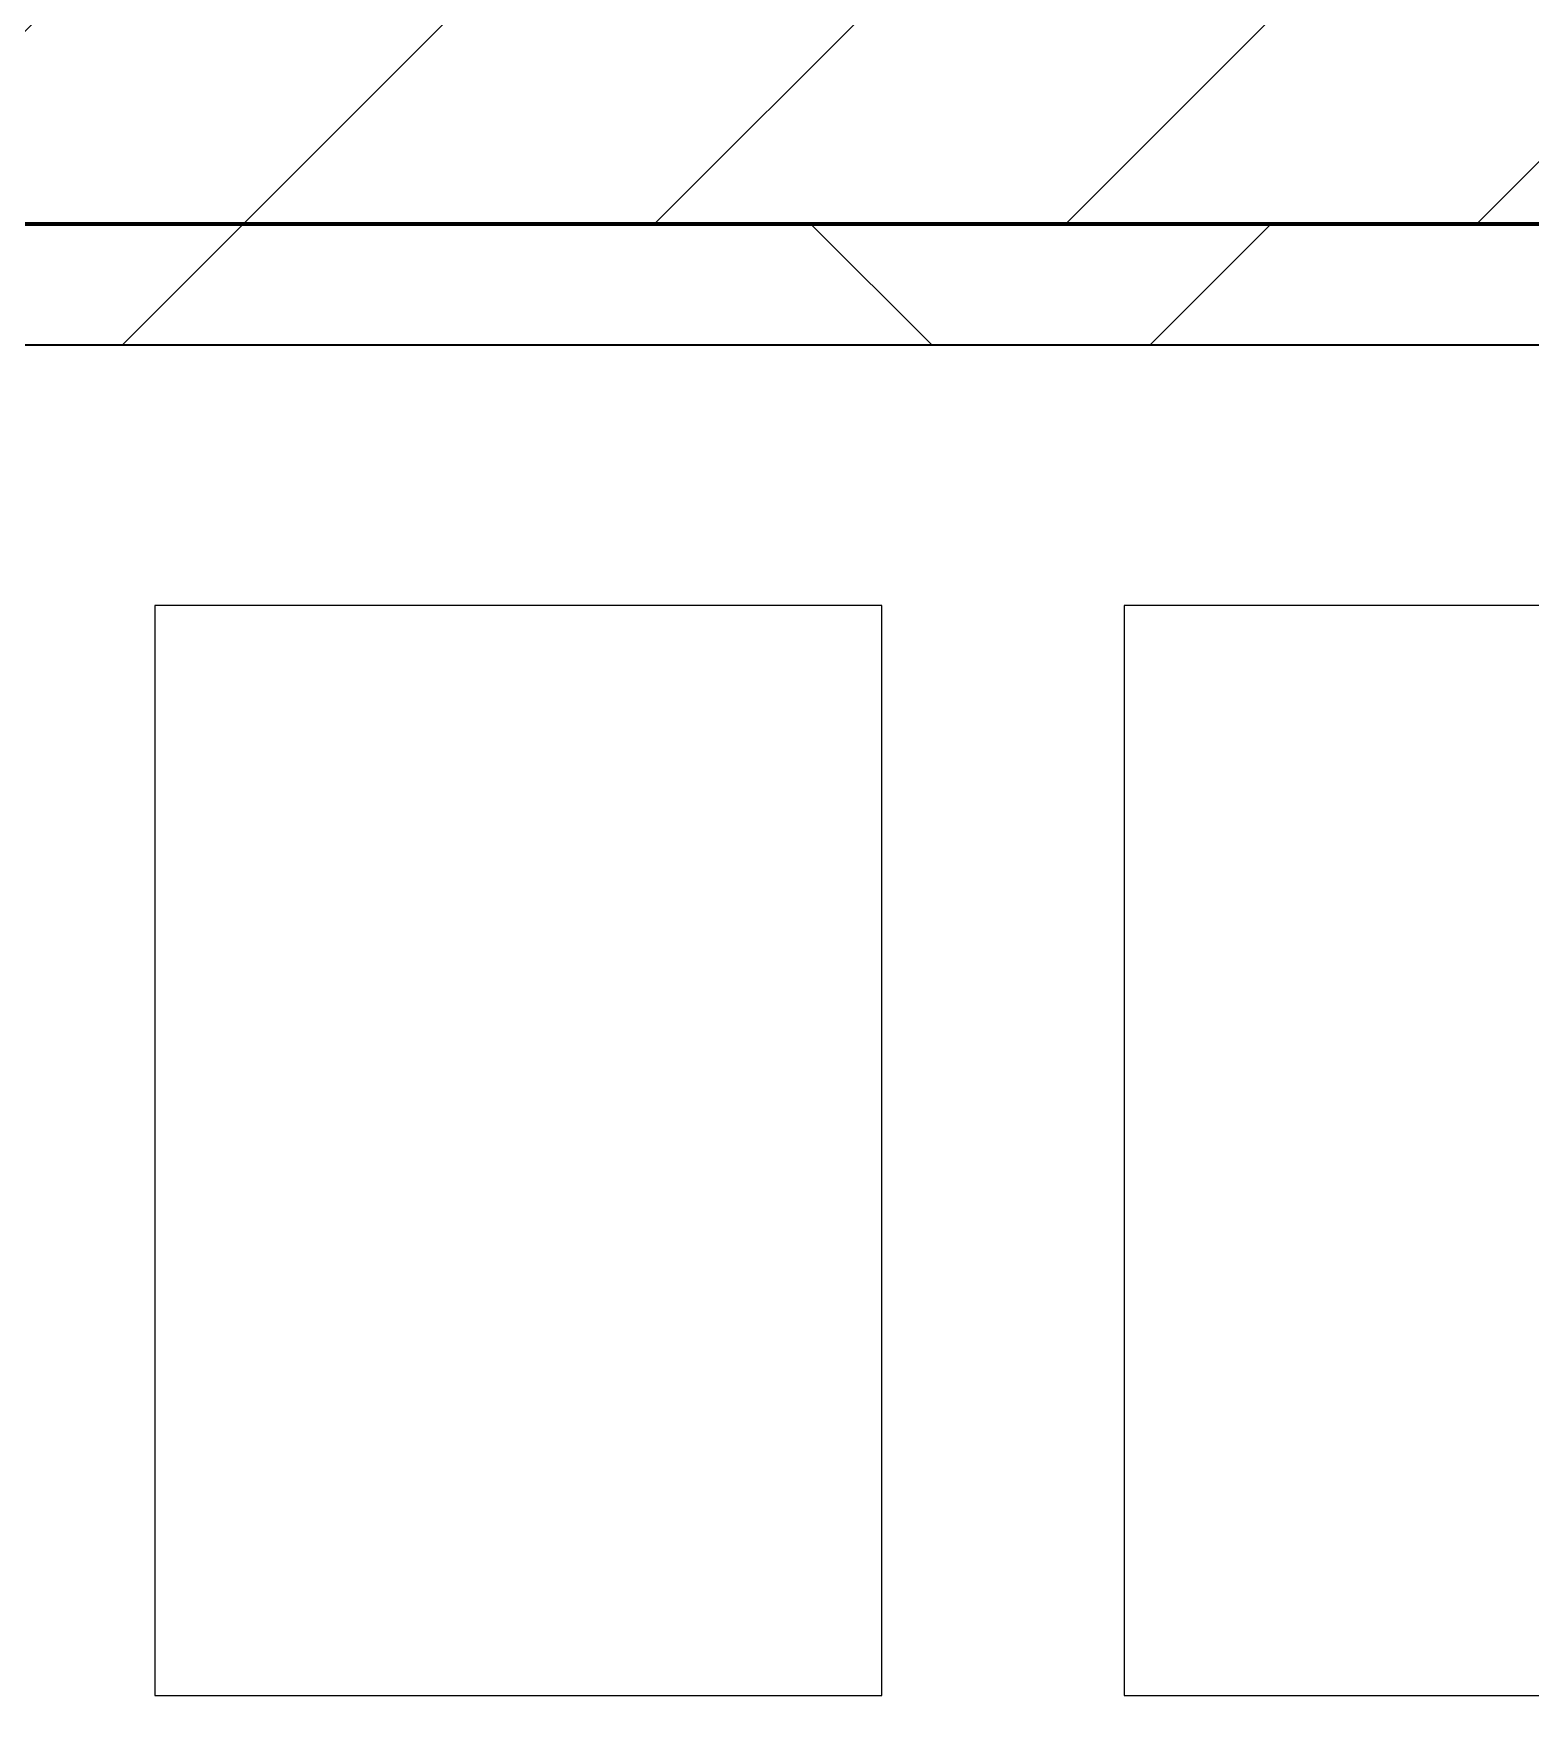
# Model space of a CAD drawing. Header units: millimetres. Extents: x -795739 to -715748, y -34378 to 22353.
# Drawn here: x -776182 to -775565, y 7325 to 8023 of the extents above; entities that cross this region are included whole.
import ezdxf
from ezdxf.xclip import XClip

# ---------------------------------------------------------------- set-up
doc = ezdxf.new("R2010")
doc.units = ezdxf.units.MM
doc.header["$XCLIPFRAME"] = 0
doc.layers.add('000 - WIPEOUT', color=250, linetype='Continuous')
doc.layers.add('A11_ALU.SOLID SHEET', color=2, linetype='Continuous')
for name, color, linetype, lineweight in [('A-FLOR-E', 2, 'Continuous', 35), ('A-GLAZ-CURT', 2, 'Continuous', 9), ('A-WALL', 5, 'Continuous', 35), ('A-WALL-FNSH', 2, 'Continuous', 35), ('A-WALL-PATT', 1, 'Continuous', 9), ('WALL-E', 2, 'Continuous', 9)]:
    doc.layers.add(name, color=color, linetype=linetype, lineweight=lineweight)

# ---------------------------------------------------------------- blocks, each defined once
blk = doc.blocks.new('PPLS-PP19_Custom Tile Pattern - Custom Tile Pattern-V63-4282-01 ENLARGED LOWER PLATFORM LEVEL - REFLECTED CEILING PLAN - SHEET 3')
at = {"layer": 'A-GLAZ-CURT'}
for p, q in [((-300, 0), (300, 0)), ((300, 0), (-300, 0)), ((-293.07, 0), (-275.75, 0)), ((-275.75, 0), (-293.07, 0)), ((-222.32, 0), (-205, 0)), ((-205, 0), (-222.32, 0)), ((-125.17, 0), (-127.61, 0)), ((195.99, 0), (211.57, 0)), ((211.57, 0), (195.99, 0)), ((211.72, 0), (213.31, 0)), ((213.31, 0), (211.72, 0)), ((230.06, 0), (300, 0)), ((-300, -50), (300, -50)), ((300, -50), (-300, -50))]:
    blk.add_line(p, q, dxfattribs=at)
at = {"layer": 'A-GLAZ-CURT', "flags": 128}
for points in [[(-300, 0), (-291.56, 0), (-283.3, 0), (-275.2, 0), (-267.26, 0), (-259.45, 0), (-251.77, 0), (-244.2, 0), (-236.74, 0), (-229.36, 0), (-222.06, 0), (-214.83, 0), (-207.71, 0), (-200.76, 0), (-194.02, 0), (-187.54, 0), (-181.38, 0), (-175.58, 0), (-170.25, 0), (-165.64, 0), (-162.01, 0), (-159.53, 0), (-157.46, 0), (-154.52, 0), (-149.42, 0), (-141.84, 0), (-132.81, 0), (-126.08, 0)], [(-196.37, 0), (-202.58, 0), (-209.04, 0), (-215.73, 0), (-222.63, 0), (-229.72, 0), (-236.97, 0), (-244.39, 0), (-251.96, 0), (-259.67, 0), (-267.51, 0), (-275.48, 0), (-283.55, 0), (-291.73, 0), (-300, 0)], [(-128.55, 0), (-134.16, 0), (-140.03, 0), (-145.5, 0), (-150.63, 0), (-155.53, 0), (-160.27, 0), (-164.95, 0), (-169.65, 0), (-174.47, 0), (-179.49, 0), (-184.81, 0), (-190.44, 0), (-195.69, 0)]]:
    blk.add_lwpolyline(points, dxfattribs=at)
at = {"layer": 'A-GLAZ-CURT'}
for points, knots in [([(-300, 0), (-284.65, 0), (-236.57, 0), (-174.61, 0), (-129.95, 0), (-110.8, 0), (-99.5, 0), (-91.46, 0)], [-5323.127839, -5323.127839, -5323.127839, -5323.127839, -4502.809032, -2700.551212, -1002.059161, -460.363443, 0, 0, 0, 0]), ([(-195.7, 0), (-201.71, 0), (-228.31, 0), (-262.56, 0), (-294.48, 0), (-300, 0)], [-15554.323958, -15554.323958, -15554.323958, -15554.323958, -15131.813646, -13729.592194, -13439.944408, -13439.944408, -13439.944408, -13439.944408]), ([(-137.88, 0), (-140.56, 0), (-147.66, 0), (-147.69, 0), (-158.72, 0), (-174.02, 0), (-185.59, 0), (-209.77, 0), (-232.01, 0), (-255.22, 0), (-262.59, 0), (-264.9, 0), (-265.4, 0)], [-3187.727384, -3187.727384, -3187.727384, -3187.727384, -2919.378265, -2477.344047, -2237.412286, -2029.680487, -1755.085331, -1400.429864, -858.079193, -543.655514, -208.940337, 0, 0, 0, 0]), ([(-258.6, 0), (-257.91, 0), (-254.26, 0), (-241.25, 0), (-225.99, 0), (-213.1, 0), (-203.71, 0), (-198.28, 0), (-195.9, 0)], [-5722.54675, -5722.54675, -5722.54675, -5722.54675, -5657.471696, -5413.335975, -5017.494783, -4832.723979, -4666.091899, -4531.949775, -4531.949775, -4531.949775, -4531.949775]), ([(-133.82, 0), (-135.51, 0), (-137.8, 0), (-149.31, 0), (-162.01, 0), (-177.91, 0), (-199.46, 0), (-216.65, 0), (-231.26, 0), (-233.46, 0), (-234, 0)], [-2731.647847, -2731.647847, -2731.647847, -2731.647847, -2418.507304, -2308.929706, -2113.765672, -1763.376603, -1422.553702, -978.033455, -846.069444, -682.911962, -682.911962, -682.911962, -682.911962]), ([(-233.49, 0), (-233.44, 0), (-232.38, 0), (-230.74, 0), (-225.3, 0), (-223.63, 0)], [-455.274641, -455.274641, -455.274641, -455.274641, -440.605512, -119.536984, 0, 0, 0, 0]), ([(-223.63, 0), (-219.39, 0), (-206.17, 0), (-188.58, 0), (-169.02, 0), (-152.12, 0), (-136.98, 0), (-129.83, 0), (-127.77, 0)], [-5463.295695, -5463.295695, -5463.295695, -5463.295695, -5161.076232, -4739.070012, -4465.409639, -4149.119819, -3839.893365, -3654.685881, -3654.685881, -3654.685881, -3654.685881]), ([(-195.71, 0), (-192.55, 0), (-183.45, 0), (-171.77, 0), (-158.7, 0), (-157.22, 0)], [-4528.242104, -4528.242104, -4528.242104, -4528.242104, -4349.945572, -4000.813434, -3840.635403, -3840.635403, -3840.635403, -3840.635403]), ([(-128.82, 0), (-130.8, 0), (-150.49, 0), (-172.81, 0), (-195, 0)], [-17314.152334, -17314.152334, -17314.152334, -17314.152334, -17136.203329, -15570.758768, -15570.758768, -15570.758768, -15570.758768]), ([(-152.35, 0), (-151.03, 0), (-147.71, 0), (-143.57, 0), (-138.62, 0)], [-3494.978217, -3494.978217, -3494.978217, -3494.978217, -3371.022232, -3227.460399, -3227.460399, -3227.460399, -3227.460399]), ([(-127.99, 0), (-130.56, 0), (-137.15, 0), (-147.46, 0), (-150.03, 0), (-150.57, 0)], [-5691.037617, -5691.037617, -5691.037617, -5691.037617, -5508.838257, -5298.784692, -5196.16478, -5196.16478, -5196.16478, -5196.16478]), ([(-150.34, 0), (-150.07, 0), (-147.75, 0), (-142.6, 0), (-127.26, 0), (-107.3, 0), (-90.42, 0), (-75.26, 0), (-68.41, 0), (-65.12, 0), (-63.63, 0)], [-4948.728362, -4948.728362, -4948.728362, -4948.728362, -4883.323924, -4440.880425, -4054.690705, -3793.097032, -3402.597032, -3144.956779, -3050.982048, -2969.237017, -2969.237017, -2969.237017, -2969.237017]), ([(-60.22, 0), (-66.5, 0), (-81.6, 0), (-110.94, 0), (-130.52, 0), (-147.74, 0), (-149.07, 0)], [-7904.648407, -7904.648407, -7904.648407, -7904.648407, -7508.296369, -7004.680444, -6449.282163, -6277.220794, -6277.220794, -6277.220794, -6277.220794]), ([(-148.23, 0), (-146.94, 0), (-140.15, 0), (-137.28, 0), (-133.93, 0), (-128.78, 0), (-126.5, 0)], [-6162.058746, -6162.058746, -6162.058746, -6162.058746, -6017.569127, -5560.701257, -5364.112219, -5231.017328, -5231.017328, -5231.017328, -5231.017328]), ([(-128.7, 0), (-131.87, 0), (-139.57, 0), (-146.11, 0), (-146.95, 0)], [-910.741975, -910.741975, -910.741975, -910.741975, -741.901385, -489.130243, -489.130243, -489.130243, -489.130243]), ([(-146.69, 0), (-146.59, 0), (-145.49, 0), (-137.35, 0), (-130.94, 0), (-127.83, 0)], [-420.34245, -420.34245, -420.34245, -420.34245, -406.956646, -290.263673, -71.020667, -71.020667, -71.020667, -71.020667]), ([(-127.99, 0), (-131.76, 0), (-133.2, 0), (-134.09, 0), (-134.15, 0)], [-8527.882958, -8527.882958, -8527.882958, -8527.882958, -8266.114998, -8246.473386, -8246.473386, -8246.473386, -8246.473386]), ([(-134.15, 0), (-133.32, 0), (-131.69, 0), (-128.76, 0), (-128.21, 0)], [-7657.439573, -7657.439573, -7657.439573, -7657.439573, -7293.749979, -7215.664213, -7215.664213, -7215.664213, -7215.664213]), ([(-120.13, 0), (-120.14, 0), (-120.24, 0), (-121.3, 0), (-129.25, 0), (-133.82, 0)], [-2933.992132, -2933.992132, -2933.992132, -2933.992132, -2920.575025, -2840.280255, -2731.647847, -2731.647847, -2731.647847, -2731.647847]), ([(-127.87, 0), (-125.22, 0), (-115.83, 0), (-92.04, 0), (-74.02, 0), (-62.74, 0), (-60.36, 0), (-59.97, 0)], [-7200.26107, -7200.26107, -7200.26107, -7200.26107, -6839.55839, -6236.997189, -5713.340575, -5140.470607, -5006.787413, -5006.787413, -5006.787413, -5006.787413]), ([(-86.16, 0), (-91.37, 0), (-104.13, 0), (-119.02, 0), (-127.47, 0), (-127.84, 0)], [-1681.3698, -1681.3698, -1681.3698, -1681.3698, -1374.161226, -945.742622, -926.138634, -926.138634, -926.138634, -926.138634]), ([(-72.93, 0), (-75.51, 0), (-90.01, 0), (-110.2, 0), (-127.82, 0)], [-19442.345229, -19442.345229, -19442.345229, -19442.345229, -18935.241197, -17344.07518, -17344.07518, -17344.07518, -17344.07518]), ([(-118.78, 0), (-121.86, 0), (-124.36, 0), (-127.75, 0), (-127.81, 0)], [-5938.474035, -5938.474035, -5938.474035, -5938.474035, -5700.061948, -5695.262258, -5695.262258, -5695.262258, -5695.262258]), ([(-113.43, 0), (-113.44, 0), (-113.96, 0), (-119.73, 0), (-125.43, 0), (-127.03, 0), (-127.41, 0)], [-328.499627, -328.499627, -328.499627, -328.499627, -282.672656, -98.539552, -24.539552, 0, 0, 0, 0]), ([(-127.37, 0), (-125.74, 0), (-124.17, 0), (-123.43, 0), (-123.28, 0)], [-3642.19713, -3642.19713, -3642.19713, -3642.19713, -3488.92562, -3439.852845, -3439.852845, -3439.852845, -3439.852845]), ([(-126.5, 0), (-122.44, 0), (-108.71, 0), (-86.68, 0), (-63.44, 0), (-54.4, 0), (-48.53, 0), (-30.79, 0), (-18.03, 0), (8.61, 0), (15.02, 0), (22.91, 0), (31, 0), (39.04, 0), (51.19, 0), (58.74, 0), (61.34, 0), (61.45, 0)], [-5231.017328, -5231.017328, -5231.017328, -5231.017328, -4994.692869, -4542.524482, -4008.285538, -3689.699207, -3546.54457, -3315.260113, -2864.387349, -2439.246196, -2084.094819, -1956.422387, -1818.904206, -1645.594513, -1443.202566, -1228.752106, -1120.932285, -1120.932285, -1120.932285, -1120.932285]), ([(-125.15, 0), (-124.93, 0), (-121.96, 0), (-113.01, 0), (-98.9, 0), (-85.29, 0), (-71.67, 0), (-65.93, 0), (-65.07, 0)], [-3362.7396, -3362.7396, -3362.7396, -3362.7396, -3342.215224, -3074.362186, -2902.289527, -2605.247022, -2322.099534, -2241.8264, -2241.8264, -2241.8264, -2241.8264]), ([(-122.08, 0), (-122.01, 0), (-121.69, 0), (-121.2, 0), (-120.88, 0)], [-3136.336417, -3136.336417, -3136.336417, -3136.336417, -3110.304437, -3035.164275, -3035.164275, -3035.164275, -3035.164275]), ([(-36.33, 0), (-36.43, 0), (-37.27, 0), (-45.02, 0), (-46.13, 0), (-60.59, 0), (-81.23, 0), (-99.51, 0), (-114.02, 0), (-117.28, 0), (-118.78, 0)], [-1855.773136, -1855.773136, -1855.773136, -1855.773136, -1810.870157, -1672.078046, -1405.135169, -1060.00838, -740.068933, -229.489605, -116.330425, 0, 0, 0, 0]), ([(-117.74, 0), (-117.19, 0), (-114.78, 0), (-113.43, 0), (-113.43, 0)], [-821.249067, -821.249067, -821.249067, -821.249067, -394.672656, -330.879064, -330.879064, -330.879064, -330.879064]), ([(-36.62, 0), (-36.62, 0), (-40.35, 0), (-44.32, 0), (-58.97, 0), (-85.2, 0), (-107.61, 0), (-116.56, 0), (-117.56, 0)], [-4069.478503, -4069.478503, -4069.478503, -4069.478503, -3858.647035, -3538.256648, -2842.901703, -2193.204658, -1433.981041, -985.49888, -985.49888, -985.49888, -985.49888]), ([(-115.82, 0), (-114.96, 0), (-110.41, 0), (-96.78, 0), (-71.33, 0), (-42.53, 0), (-12.78, 0), (2.32, 0), (7.04, 0), (8, 0)], [-5724.064692, -5724.064692, -5724.064692, -5724.064692, -5430.283136, -5103.229623, -4799.173296, -4065.652676, -3589.737505, -3285.047089, -3178.137651, -3178.137651, -3178.137651, -3178.137651]), ([(9.32, 0), (9.08, 0), (7.65, 0), (2.57, 0), (-12.23, 0), (-25.64, 0), (-40, 0), (-56.24, 0), (-75.59, 0), (-94, 0), (-112.01, 0), (-114.94, 0), (-115.63, 0)], [-2922.926651, -2922.926651, -2922.926651, -2922.926651, -2882.788014, -2720.818881, -2518.50168, -2125.455881, -1792.521578, -1466.981642, -1208.454564, -789.402658, -501.969187, -243.577221, -243.577221, -243.577221, -243.577221]), ([(-91.46, 0), (-90.09, 0), (-84.7, 0), (-77.43, 0), (-72.73, 0), (-72.64, 0), (-72.64, 0)], [-19832.387487, -19832.387487, -19832.387487, -19832.387487, -19753.885894, -19541.04734, -19478.625389, -19471.062469, -19471.062469, -19471.062469, -19471.062469]), ([(-63.96, 0), (-64.13, 0), (-72.5, 0), (-80.63, 0), (-86.16, 0)], [-2171.769325, -2171.769325, -2171.769325, -2171.769325, -2007.031671, -1681.3698, -1681.3698, -1681.3698, -1681.3698]), ([(-59.97, 0), (-62.47, 0), (-71.89, 0), (-77.83, 0), (-82.66, 0), (-83.28, 0), (-83.28, 0)], [-2134.416166, -2134.416166, -2134.416166, -2134.416166, -2006.592567, -1646.621388, -1424.436217, -1393.971743, -1393.971743, -1393.971743, -1393.971743]), ([(-83.28, 0), (-83.28, 0), (-82.91, 0), (-76.14, 0), (-62.97, 0), (-48.14, 0), (-36.49, 0), (-33.57, 0), (-29.94, 0), (-28.57, 0)], [-1393.4169, -1393.4169, -1393.4169, -1393.4169, -1353.722004, -1274.333717, -1073.56893, -651.549973, -296.515819, -83.513472, 0, 0, 0, 0]), ([(-66.39, 0), (-66.39, 0), (-64.54, 0), (-61.91, 0), (-60.01, 0)], [-2493.31794, -2493.31794, -2493.31794, -2493.31794, -2315.303971, -2033.892083, -2033.892083, -2033.892083, -2033.892083]), ([(31.18, 0), (25.97, 0), (11.99, 0), (-16.92, 0), (-47.42, 0), (-65.77, 0), (-66.37, 0), (-66.38, 0)], [-4496.803627, -4496.803627, -4496.803627, -4496.803627, -4222.080604, -3745.412743, -2981.410125, -2542.574734, -2498.224237, -2498.224237, -2498.224237, -2498.224237]), ([(-63.63, 0), (-61.49, 0), (-57.39, 0), (-54.49, 0), (-45.2, 0), (-40.79, 0), (-40.46, 0), (-40.44, 0)], [-2969.237017, -2969.237017, -2969.237017, -2969.237017, -2851.217951, -2734.127174, -2474.780881, -2410.990208, -2350.645972, -2350.645972, -2350.645972, -2350.645972]), ([(-26.75, 0), (-27.82, 0), (-36.18, 0), (-47.77, 0), (-57.37, 0), (-59.95, 0)], [-8718.362214, -8718.362214, -8718.362214, -8718.362214, -8532.293389, -8073.216054, -7910.438263, -7910.438263, -7910.438263, -7910.438263]), ([(-29.03, 0), (-33.97, 0), (-43.74, 0), (-53.79, 0), (-59.04, 0), (-59.38, 0)], [-2680.714891, -2680.714891, -2680.714891, -2680.714891, -2413.671296, -2161.752162, -2144.571912, -2144.571912, -2144.571912, -2144.571912]), ([(-59.27, 0), (-57.95, 0), (-49.94, 0), (-34.42, 0), (-29.82, 0), (-29.19, 0)], [-1998.57939, -1998.57939, -1998.57939, -1998.57939, -1809.437387, -963.711516, -666.19313, -666.19313, -666.19313, -666.19313]), ([(-58.83, 0), (-58.37, 0), (-57.29, 0), (-54.23, 0), (-46.33, 0), (-42.62, 0), (-41.76, 0)], [-4859.52896, -4859.52896, -4859.52896, -4859.52896, -4680.891996, -4469.85053, -4321.566175, -4270.495146, -4270.495146, -4270.495146, -4270.495146]), ([(-51.83, 0), (-51.83, 0), (-51.78, 0), (-47.4, 0), (-46.01, 0), (-40.22, 0), (-36.78, 0)], [-632.814994, -632.814994, -632.814994, -632.814994, -627.965721, -508.377888, -260.442412, 0, 0, 0, 0]), ([(7.93, 0), (4.51, 0), (-5.39, 0), (-20.62, 0), (-32.81, 0), (-44.85, 0), (-51.43, 0), (-51.79, 0)], [-1800.879488, -1800.879488, -1800.879488, -1800.879488, -1617.263037, -1290.787923, -1039.307308, -819.71621, -644.910881, -644.910881, -644.910881, -644.910881]), ([(-41.76, 0), (-39.9, 0), (-37.72, 0), (-36.92, 0), (-36.77, 0)], [-4270.495146, -4270.495146, -4270.495146, -4270.495146, -4161.040818, -4106.245333, -4106.245333, -4106.245333, -4106.245333]), ([(-36.78, 0), (-32.43, 0), (-19.22, 0), (-3.57, 0), (6.95, 0), (7.91, 0)], [-6191.144455, -6191.144455, -6191.144455, -6191.144455, -5862.463379, -5340.621928, -5288.269222, -5288.269222, -5288.269222, -5288.269222]), ([(-36.29, 0), (-36.29, 0), (-34.66, 0), (-28.88, 0), (-26.95, 0), (-26.54, 0)], [-9150.272121, -9150.272121, -9150.272121, -9150.272121, -9057.163041, -8919.836787, -8834.607043, -8834.607043, -8834.607043, -8834.607043]), ([(7.93, 0), (6.29, 0), (-2.91, 0), (-16.58, 0), (-34.76, 0), (-36.04, 0)], [-9984.684328, -9984.684328, -9984.684328, -9984.684328, -9884.23066, -9424.652049, -9182.880979, -9182.880979, -9182.880979, -9182.880979]), ([(-33.34, 0), (-33.34, 0), (-32.93, 0), (-31.16, 0), (-30.52, 0)], [-2415.024266, -2415.024266, -2415.024266, -2415.024266, -2357.633367, -2323.618664, -2323.618664, -2323.618664, -2323.618664]), ([(70.61, 0), (66.16, 0), (55.8, 0), (39.61, 0), (24.74, 0), (2.64, 0), (-17.84, 0), (-30.57, 0), (-31.82, 0), (-32, 0)], [-4647.237329, -4647.237329, -4647.237329, -4647.237329, -4326.416877, -4098.545751, -3766.694881, -3333.063701, -2994.501669, -2698.150104, -2614.070998, -2614.070998, -2614.070998, -2614.070998]), ([(-30.76, 0), (-30.73, 0), (-29.99, 0), (-23.47, 0), (-15.75, 0), (-15.19, 0)], [-54176.191683, -54176.191683, -54176.191683, -54176.191683, -54157.274271, -53749.15266, -53717.791567, -53717.791567, -53717.791567, -53717.791567]), ([(-30.52, 0), (-27.11, 0), (-17.83, 0), (-3.38, 0), (5.61, 0), (6.86, 0)], [-2323.618664, -2323.618664, -2323.618664, -2323.618664, -2142.497158, -1716.209403, -1645.896554, -1645.896554, -1645.896554, -1645.896554]), ([(-13, 0), (-14.35, 0), (-17.68, 0), (-25.97, 0), (-29.52, 0), (-30.21, 0)], [-55207.591944, -55207.591944, -55207.591944, -55207.591944, -54789.006179, -54461.685999, -54290.791712, -54290.791712, -54290.791712, -54290.791712]), ([(6.91, 0), (5.6, 0), (-0.55, 0), (-13.89, 0), (-24.92, 0), (-29.03, 0)], [-3475.000784, -3475.000784, -3475.000784, -3475.000784, -3285.499107, -2903.012179, -2680.714891, -2680.714891, -2680.714891, -2680.714891]), ([(-28.98, 0), (-28.66, 0), (-27.39, 0), (-24.45, 0), (-22.56, 0)], [-166.548282, -166.548282, -166.548282, -166.548282, -102.06493, 0, 0, 0, 0]), ([(-28.57, 0), (-26.93, 0), (-20.29, 0), (-11.45, 0), (2.08, 0), (13.15, 0), (21.24, 0), (24.62, 0), (24.72, 0), (24.72, 0)], [-5361.429781, -5361.429781, -5361.429781, -5361.429781, -5261.36855, -5050.479954, -4785.90057, -4596.498881, -4445.288762, -4384.376941, -4376.041937, -4376.041937, -4376.041937, -4376.041937]), ([(-22.56, 0), (-20.27, 0), (-17.03, 0), (-11.36, 0), (-7.66, 0), (-6.6, 0), (-6.44, 0)], [-56468.192263, -56468.192263, -56468.192263, -56468.192263, -56344.022017, -56303.229861, -56166.290093, -56124.392176, -56124.392176, -56124.392176, -56124.392176]), ([(-15.19, 0), (-13.07, 0), (-3.13, 0), (7.1, 0), (7.92, 0)], [-461.142613, -461.142613, -461.142613, -461.142613, -429.606584, -426.87085, -426.87085, -426.87085, -426.87085]), ([(-6.54, 0), (-6.73, 0), (-7.2, 0), (-7.6, 0), (-7.79, 0)], [-56009.792147, -56009.792147, -56009.792147, -56009.792147, -55949.290093, -55895.192118, -55895.192118, -55895.192118, -55895.192118]), ([(-2.63, 0), (-2.47, 0), (-1.22, 0), (4.92, 0), (15.97, 0), (22.54, 0), (24.49, 0)], [-226.825321, -226.825321, -226.825321, -226.825321, -220.269177, -206.416616, -198.214427, -187.717507, -187.717507, -187.717507, -187.717507]), ([(7.51, 0), (4.7, 0), (1.23, 0), (-1.67, 0), (-2.25, 0)], [-265.933135, -265.933135, -265.933135, -265.933135, -246.234814, -234.646884, -234.646884, -234.646884, -234.646884]), ([(103.09, 0), (101.08, 0), (86.31, 0), (63.34, 0), (35.84, 0), (17.85, 0), (10.65, 0), (7.89, 0)], [-375.435014, -375.435014, -375.435014, -375.435014, -369.147452, -330.153101, -307.516438, -285.83788, -266.820575, -266.820575, -266.820575, -266.820575]), ([(7.92, 0), (21.07, 0), (44.34, 0), (70.92, 0), (82.12, 0), (83.66, 0)], [-5288.039372, -5288.039372, -5288.039372, -5288.039372, -4573.028122, -4094.177415, -3869.465285, -3869.465285, -3869.465285, -3869.465285]), ([(7.94, 0), (15.31, 0), (23.77, 0), (37.44, 0), (45.92, 0), (57.76, 0), (64.47, 0), (72.74, 0), (75.02, 0), (75.82, 0), (75.97, 0)], [-1625.503933, -1625.503933, -1625.503933, -1625.503933, -1206.526904, -1089.329421, -901.315459, -753.071572, -495.328968, -421.953223, -334.951786, -306.669627, -306.669627, -306.669627, -306.669627]), ([(75.89, 0), (74.21, 0), (67.31, 0), (53.52, 0), (37, 0), (24.07, 0), (15.87, 0), (10.43, 0), (8.2, 0)], [-3076.584894, -3076.584894, -3076.584894, -3076.584894, -2950.589685, -2634.532728, -2313.748533, -2106.613311, -1925.670641, -1805.750466, -1805.750466, -1805.750466, -1805.750466]), ([(8.3, 0), (9.15, 0), (9.89, 0), (10.14, 0), (10.18, 0)], [-3166.503872, -3166.503872, -3166.503872, -3166.503872, -3066.359526, -3044.715262, -3044.715262, -3044.715262, -3044.715262]), ([(30.82, 0), (29.27, 0), (21.93, 0), (14.5, 0), (8.53, 0)], [-10462.034656, -10462.034656, -10462.034656, -10462.034656, -10363.088938, -9997.055338, -9997.055338, -9997.055338, -9997.055338]), ([(9.05, 0), (19.65, 0), (41.31, 0), (64.4, 0), (75.8, 0)], [-425.607381, -425.607381, -425.607381, -425.607381, -390.253598, -355.505109, -355.505109, -355.505109, -355.505109]), ([(24.69, 0), (24.54, 0), (20.99, 0), (15.48, 0), (10.8, 0), (9.63, 0)], [-4368.572414, -4368.572414, -4368.572414, -4368.572414, -4306.476363, -4080.000647, -3772.857994, -3772.857994, -3772.857994, -3772.857994]), ([(18.16, 0), (19.15, 0), (24.25, 0), (25.66, 0), (26.12, 0)], [-5700.113719, -5700.113719, -5700.113719, -5700.113719, -5554.232259, -5302.431367, -5302.431367, -5302.431367, -5302.431367]), ([(114.39, 0), (114.2, 0), (112.08, 0), (105.42, 0), (92.38, 0), (85.59, 0), (74.4, 0), (62.26, 0), (51.85, 0), (43.81, 0), (29.53, 0), (20.67, 0), (18.85, 0), (18.16, 0)], [-8148.58938, -8148.58938, -8148.58938, -8148.58938, -8105.191388, -7723.759874, -7531.75727, -7135.649961, -6924.452779, -6738.82075, -6548.303034, -6314.283804, -6135.05769, -5972.647715, -5832.674503, -5832.674503, -5832.674503, -5832.674503]), ([(27.44, 0), (27.9, 0), (29.54, 0), (38.07, 0), (53.39, 0), (71.67, 0), (84.83, 0), (86.01, 0), (92.51, 0), (94.33, 0)], [-5037.309798, -5037.309798, -5037.309798, -5037.309798, -4887.603822, -4705.298446, -4353.683244, -3960.84581, -3759.045785, -3336.541051, -2783.776468, -2783.776468, -2783.776468, -2783.776468]), ([(27.89, 0), (29.09, 0), (33.4, 0), (48.37, 0), (71.92, 0), (100.57, 0), (116.36, 0), (128.63, 0), (128.95, 0)], [-147.777612, -147.777612, -147.777612, -147.777612, -135.792042, -118.513713, -97.899267, -63.759246, -39.050993, -35.895543, -35.895543, -35.895543, -35.895543]), ([(53.18, 0), (53.06, 0), (52.22, 0), (44.99, 0), (36.46, 0), (30.82, 0)], [-622.740158, -622.740158, -622.740158, -622.740158, -566.066452, -360.610861, 0, 0, 0, 0]), ([(136.44, 0), (121.66, 0), (86.93, 0), (51.16, 0), (31.18, 0)], [-106.750556, -106.750556, -106.750556, -106.750556, -59.610984, 0, 0, 0, 0]), ([(75.8, 0), (73.55, 0), (66.7, 0), (57.82, 0), (46.51, 0), (41.18, 0), (36.02, 0), (35.54, 0), (35.54, 0)], [-365.668473, -365.668473, -365.668473, -365.668473, -357.622665, -341.267687, -334.000314, -326.15566, -319.318397, -317.489778, -317.489778, -317.489778, -317.489778]), ([(36.29, 0), (37.77, 0), (48.82, 0), (64.79, 0), (95.91, 0), (124.45, 0), (132.42, 0), (134.6, 0)], [-314.598523, -314.598523, -314.598523, -314.598523, -305.899624, -287.17622, -249.500363, -194.761443, -152.241002, -152.241002, -152.241002, -152.241002]), ([(61.47, 0), (61.47, 0), (61.21, 0), (54.61, 0), (53.71, 0), (53.56, 0)], [-1113.311073, -1113.311073, -1113.311073, -1113.311073, -1096.402191, -891.204116, -747.28819, -747.28819, -747.28819, -747.28819]), ([(75.95, 0), (75.18, 0), (73.37, 0), (71.05, 0), (70.61, 0)], [-173.953153, -173.953153, -173.953153, -173.953153, -31.537676, 0, 0, 0, 0]), ([(168.37, 0), (167.68, 0), (162.47, 0), (147.02, 0), (111.63, 0), (86.24, 0), (76.29, 0)], [-543.375029, -543.375029, -543.375029, -543.375029, -530.793311, -458.593899, -401.860199, -366.257734, -366.257734, -366.257734, -366.257734]), ([(76.75, 0), (79.45, 0), (100.15, 0), (120.63, 0), (138.28, 0), (138.53, 0)], [-354.536918, -354.536918, -354.536918, -354.536918, -346.313304, -291.370682, -290.5735, -290.5735, -290.5735, -290.5735]), ([(94.4, 0), (94.4, 0), (94.64, 0), (99.11, 0), (108.97, 0), (120.79, 0), (139.94, 0), (163.31, 0), (185.23, 0), (193.62, 0), (194.69, 0), (194.79, 0)], [-2348.345796, -2348.345796, -2348.345796, -2348.345796, -2310.419338, -2233.599744, -2052.234781, -1843.028543, -1530.39897, -1095.004608, -529.74427, -295.064701, -265.121568, -265.121568, -265.121568, -265.121568]), ([(129.02, 0), (129.02, 0), (124.41, 0), (122.35, 0), (114.96, 0), (108.04, 0), (103.09, 0)], [-35.386604, -35.386604, -35.386604, -35.386604, -31.430235, -22.807238, -15.488593, 0, 0, 0, 0]), ([(157.9, 0), (156.77, 0), (151.67, 0), (143.29, 0), (134.04, 0), (126.24, 0), (118.6, 0), (114.23, 0), (111.98, 0), (105.66, 0), (105.23, 0), (105.23, 0)], [-10292.955006, -10292.955006, -10292.955006, -10292.955006, -10098.273015, -9847.788484, -9677.714971, -9567.007022, -9453.21225, -9220.200448, -9012.77275, -8966.157302, -8929.495943, -8929.495943, -8929.495943, -8929.495943]), ([(105.26, 0), (105.52, 0), (111.01, 0), (112.65, 0), (113.59, 0)], [-8920.561005, -8920.561005, -8920.561005, -8920.561005, -8814.835624, -8577.462505, -8577.462505, -8577.462505, -8577.462505]), ([(128.58, 0), (128.8, 0), (130.16, 0), (139.26, 0), (152.67, 0), (161.24, 0), (162.19, 0), (162.75, 0)], [-633.326174, -633.326174, -633.326174, -633.326174, -627.736123, -618.981161, -602.094757, -592.980799, -581.414464, -581.414464, -581.414464, -581.414464]), ([(137.1, 0), (136, 0), (133.64, 0), (129.87, 0), (129.11, 0)], [-670.405967, -670.405967, -670.405967, -670.405967, -651.020627, -640.742133, -640.742133, -640.742133, -640.742133]), ([(193.8, 0), (193.33, 0), (190.11, 0), (183.13, 0), (171, 0), (161.95, 0), (161.28, 0), (158.35, 0), (157.85, 0), (157.77, 0)], [-11665.349007, -11665.349007, -11665.349007, -11665.349007, -11565.880756, -11105.624034, -10839.086983, -10768.332124, -10666.779182, -10580.760289, -10550.278881, -10550.278881, -10550.278881, -10550.278881]), ([(300, 0), (286.53, 0), (254.22, 0), (207.11, 0), (177.41, 0), (159.34, 0), (158.33, 0), (158.3, 0)], [-285.253232, -285.253232, -285.253232, -285.253232, -244.693688, -187.987675, -143.776725, -129.632772, -123.352749, -123.352749, -123.352749, -123.352749]), ([(159.07, 0), (159.13, 0), (160.84, 0), (165.21, 0), (174.15, 0), (185.98, 0), (208.82, 0), (219.42, 0), (230.06, 0)], [-115.643202, -115.643202, -115.643202, -115.643202, -114.681583, -87.660824, -65.295536, -41.623857, -24.459831, 0, 0, 0, 0]), ([(162.75, 0), (165.4, 0), (170.91, 0), (172.61, 0), (172.61, 0)], [-111.264224, -111.264224, -111.264224, -111.264224, -56.742688, -19.085662, -19.085662, -19.085662, -19.085662]), ([(247.1, 0), (246.76, 0), (245.04, 0), (238.34, 0), (226.56, 0), (221.1, 0), (200.27, 0), (182.99, 0), (174.27, 0), (169.67, 0), (168.99, 0)], [-9649.085549, -9649.085549, -9649.085549, -9649.085549, -9581.591397, -9406.094246, -9221.510254, -9016.44624, -8717.832359, -8253.978395, -8152.463617, -8069.855175, -8069.855175, -8069.855175, -8069.855175]), ([(215.22, 0), (214.62, 0), (210.55, 0), (203.98, 0), (187.54, 0), (175.3, 0), (169.49, 0)], [-203.825446, -203.825446, -203.825446, -203.825446, -198.527383, -184.406837, -162.427601, -142.916156, -142.916156, -142.916156, -142.916156]), ([(171.51, 0), (176.48, 0), (193.23, 0), (201.73, 0), (207.5, 0), (210.1, 0), (210.85, 0)], [-7971.819559, -7971.819559, -7971.819559, -7971.819559, -7784.112253, -7606.717214, -7289.299508, -7179.657833, -7179.657833, -7179.657833, -7179.657833]), ([(172.07, 0), (177.66, 0), (187.87, 0), (201.08, 0), (206.5, 0), (210.43, 0), (211.37, 0)], [-255.364076, -255.364076, -255.364076, -255.364076, -237.955587, -223.92608, -215.862851, -213.196106, -213.196106, -213.196106, -213.196106]), ([(211.43, 0), (212.23, 0), (217.05, 0), (241.96, 0), (266.73, 0), (281.71, 0), (291.71, 0), (296.52, 0), (297.86, 0), (298.09, 0)], [-7152.037679, -7152.037679, -7152.037679, -7152.037679, -7042.621073, -6582.165592, -6068.460911, -5766.029927, -5566.724884, -5280.360606, -5199.253518, -5199.253518, -5199.253518, -5199.253518]), ([(300, 0), (288.22, 0), (262, 0), (230.43, 0), (219.94, 0), (219.02, 0)], [-12528.858583, -12528.858583, -12528.858583, -12528.858583, -11905.454923, -11162.864862, -10856.732305, -10856.732305, -10856.732305, -10856.732305]), ([(219.9, 0), (220.86, 0), (227.84, 0), (242.06, 0), (246.54, 0), (246.96, 0)], [-10670.940496, -10670.940496, -10670.940496, -10670.940496, -10511.382485, -9925.173265, -9834.877357, -9834.877357, -9834.877357, -9834.877357]), ([(284.76, 0), (284.76, 0), (285.09, 0), (287.47, 0), (293.59, 0), (297.76, 0), (300, 0)], [-4110.630118, -4110.630118, -4110.630118, -4110.630118, -4053.389046, -3959.664717, -3862.421465, -3746.95702, -3746.95702, -3746.95702, -3746.95702]), ([(297.38, 0), (295.84, 0), (291.62, 0), (285.38, 0), (284.87, 0)], [-4803.172655, -4803.172655, -4803.172655, -4803.172655, -4358.271401, -4143.037883, -4143.037883, -4143.037883, -4143.037883])]:
    blk.add_open_spline(points, degree=3, knots=knots, dxfattribs=at)
for points in [[(-127.78, 0), (-126.79, 0), (-125.91, 0), (-125.15, 0)], [(-39.84, 0), (-39.08, 0), (-38.11, 0), (-37.36, 0)], [(24.49, 0), (25.23, 0), (25.72, 0), (26.04, 0)], [(80.35, 0), (79.57, 0), (78.27, 0), (76.63, 0)], [(84.06, 0), (83.48, 0), (82.41, 0), (81.72, 0)], [(168.74, 0), (168.74, 0), (169.81, 0), (171.51, 0)], [(195.11, 0), (194.91, 0), (194.44, 0), (193.8, 0)], [(211.6, 0), (213.08, 0), (214.43, 0), (215.11, 0)]]:
    blk.add_open_spline(points, degree=3, dxfattribs=at)
blk = doc.blocks.new('*U553')
at = {"layer": 'A-GLAZ-CURT', "rotation": 180}
blk.add_blockref('PPLS-PP19_Custom Tile Pattern - Custom Tile Pattern-V63-4282-01 ENLARGED LOWER PLATFORM LEVEL - REFLECTED CEILING PLAN - SHEET 3', (3000, 4315), dxfattribs=at)
blk = doc.blocks.new('*U942')
at = {"color": 3}
blk.add_wipeout([(-225, -3250), (225, -3250), (225, -3550), (-225, -3550)], dxfattribs=at).dxf.layer = '000 - WIPEOUT'
at = {"layer": 'A11_ALU.SOLID SHEET', "color": 0, "linetype": 'ByBlock'}
blk.add_lwpolyline([(-225, -3550), (225, -3550), (225, -3250), (-225, -3250)], close=True, dxfattribs=at)
blk = doc.blocks.new('*U947')
at = {"layer": 'Defpoints'}
blk.add_point((0, 0), dxfattribs=at)
blk.add_wipeout([(225, 250), (225, 690), (-225, 690), (-225, 250)]).dxf.layer = '000 - WIPEOUT'
at = {"layer": 'A11_ALU.SOLID SHEET', "color": 0}
blk.add_lwpolyline([(225, 250), (225, 690), (-225, 690), (-225, 250)], close=True, dxfattribs=at)
at = {"layer": 'Defpoints'}
blk.add_point((0, 400), dxfattribs=at)
blk = doc.blocks.new('*U1025')
blk.add_lwpolyline([(-38349, 4315), (-38349, 2757.5), (-41450, 2757.5), (-41450, 4315), (-49246.8, 4315), (-49246.8, 550), (-30509.06, 550), (-30509.06, 4315), (-38349, 4315)])
at = {"layer": 'A11_ALU.SOLID SHEET', "linetype": 'ByBlock', "rotation": 90}
blk.add_blockref('*U942', (-34700, 3982.5), dxfattribs=at)
at = {"layer": 'A11_ALU.SOLID SHEET', "linetype": 'ByBlock', "rotation": 270}
blk.add_blockref('*U947', (-31300, 3982.5), dxfattribs=at)

msp = doc.modelspace()

# ---------------------------------------------------------------- hatches: boundary and pattern name
at = {"layer": 'A-WALL-PATT', "lineweight": 9}
h = msp.add_hatch(dxfattribs=at)
h.set_pattern_fill('FP_2', color=256, style=0, pattern_type=2)
h.set_pattern_definition([(45, (0, 0), (-84.852814, 84.852814), [])])
h.paths.add_polyline_path([(-767597.37, 7944.02), (-767597.37, 8144.02), (-783082.37, 8144.02), (-783082.37, 7944.02), (-780382.37, 7944.02), (-780382.37, 7994.02), (-779182.37, 7994.02), (-779182.37, 7944.02), (-767847.32, 7944.02)])

# ---------------------------------------------------------------- linework, layer by layer
at = {"layer": 'A-FLOR-E'}
msp.add_line((-776399.06, 7944.02), (-774952.37, 7944.02), dxfattribs=at)
at = {"layer": 'A-WALL', "color": 7, "lineweight": 70}
msp.add_line((-774897.32, 7944.02), (-779182.37, 7944.02), dxfattribs=at)
at = {"layer": 'A-WALL-FNSH', "color": 250}
msp.add_line((-779182.37, 7944.02), (-774897.32, 7944.02), dxfattribs=at)
at = {"layer": 'WALL-E'}
for p, q in [((-776399.06, 7944.02), (-774952.37, 7944.02)), ((-774952.37, 7944.02), (-776399.06, 7944.02)), ((-774952.37, 7944.02), (-776399.06, 7944.02)), ((-776399.06, 7944.02), (-774952.37, 7944.02))]:
    msp.add_line(p, q, dxfattribs=at)

# ---------------------------------------------------------------- block references
ref = msp.add_blockref('*U1025', (-744682.37, 3579.02))
XClip(ref).set_block_clipping_path([(-45801.3280238605, -9620.0077451947), (23704.0078937773, 10334.9999958097)])

# ---------------------------------------------------------------- next in the draw order: hatches: boundary and pattern name
at = {"layer": 'A-WALL-PATT', "lineweight": 9}
h = msp.add_hatch(dxfattribs=at)
h.set_pattern_fill('FP_3', color=256, style=0, pattern_type=2)
h.set_pattern_definition([(45, (0, 0), (-212.13203, 212.13203), []), (135, (0, 0), (-212.13203, -212.13203), [])])
h.paths.add_polyline_path([(-774897.32, 7894.02), (-774897.32, 7944.02), (-779182.37, 7944.02), (-779182.37, 7904.02), (-780238.41, 7904.02), (-780216.03, 7894.02), (-775279.41, 7894.02)])
h.paths.add_polyline_path([(-780357.37, 7894.02), (-780326.34, 7894.02), (-780348.72, 7904.02), (-780382.37, 7904.02), (-780382.37, 7944.02), (-783032.37, 7944.02), (-783032.37, 7894.02), (-780382.37, 7894.02)])

# ---------------------------------------------------------------- next in the draw order: linework, layer by layer
at = {"layer": 'A-WALL-FNSH', "color": 250}
msp.add_line((-774897.32, 7894.02), (-779182.37, 7894.02), dxfattribs=at)
at = {"layer": 'WALL-E'}
for p, q in [((-776399.06, 7894.02), (-775191.44, 7894.02)), ((-775191.44, 7894.02), (-776399.06, 7894.02))]:
    msp.add_line(p, q, dxfattribs=at)

# ---------------------------------------------------------------- next in the draw order: block references
msp.add_blockref('*U553', (-778882.37, 3579.02))

doc.saveas('drawing.dxf')
